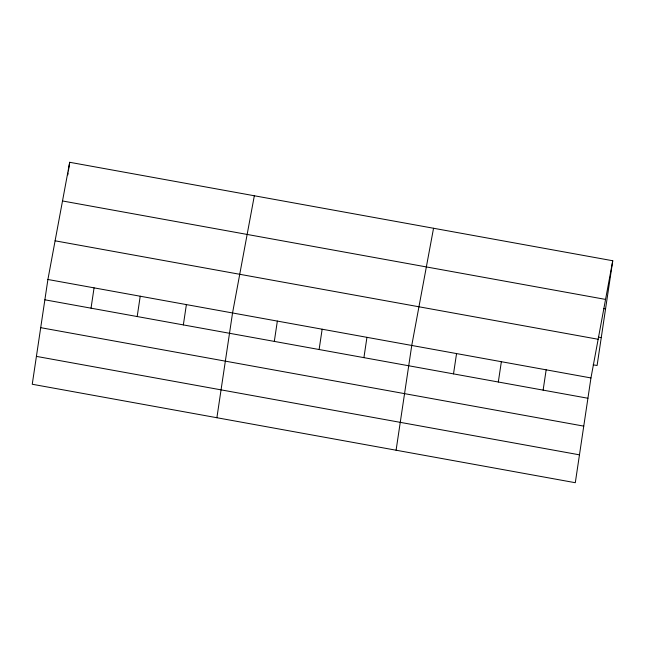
<?xml version="1.0" encoding="UTF-8"?>
<svg xmlns="http://www.w3.org/2000/svg" width="645" height="645" viewBox="0 0 645 645"><rect width="100%" height="100%" fill="white"/><g stroke="black" fill="none" stroke-linecap="round" stroke-linejoin="round"><path stroke-width="0.97" d="M47.907 279.487L32.25 384.251L575.3 482.71L590.957 377.946L612.75 260.749L69.7 162.29L47.907 279.487L590.957 377.946M67.822 174.868L68.104 172.933M68.394 170.998L69.7 162.29M91.034 308.173L94.065 287.855M137.191 316.542L140.223 296.224M183.349 324.911L186.389 304.593M216.889 417.726L232.547 312.962L254.332 195.766M274.31 341.399L277.35 321.081M319.114 349.517L322.153 329.208M363.917 357.644L366.949 337.327M396.094 450.218L411.752 345.454L433.545 228.257M453.516 373.89L456.555 353.573M498.319 382.009L501.359 361.7M543.122 390.136L546.162 369.819M612.75 260.749L597.093 365.513L593.198 364.812M62.509 200.966L605.558 299.417M603.599 308.576L605.55 308.931M598.334 337.117L601.261 337.641M55.099 240.811L598.149 339.27M44.868 299.804L587.926 398.255M40.708 327.668L583.757 426.127M36.418 356.387L579.468 454.838"/></g></svg>
